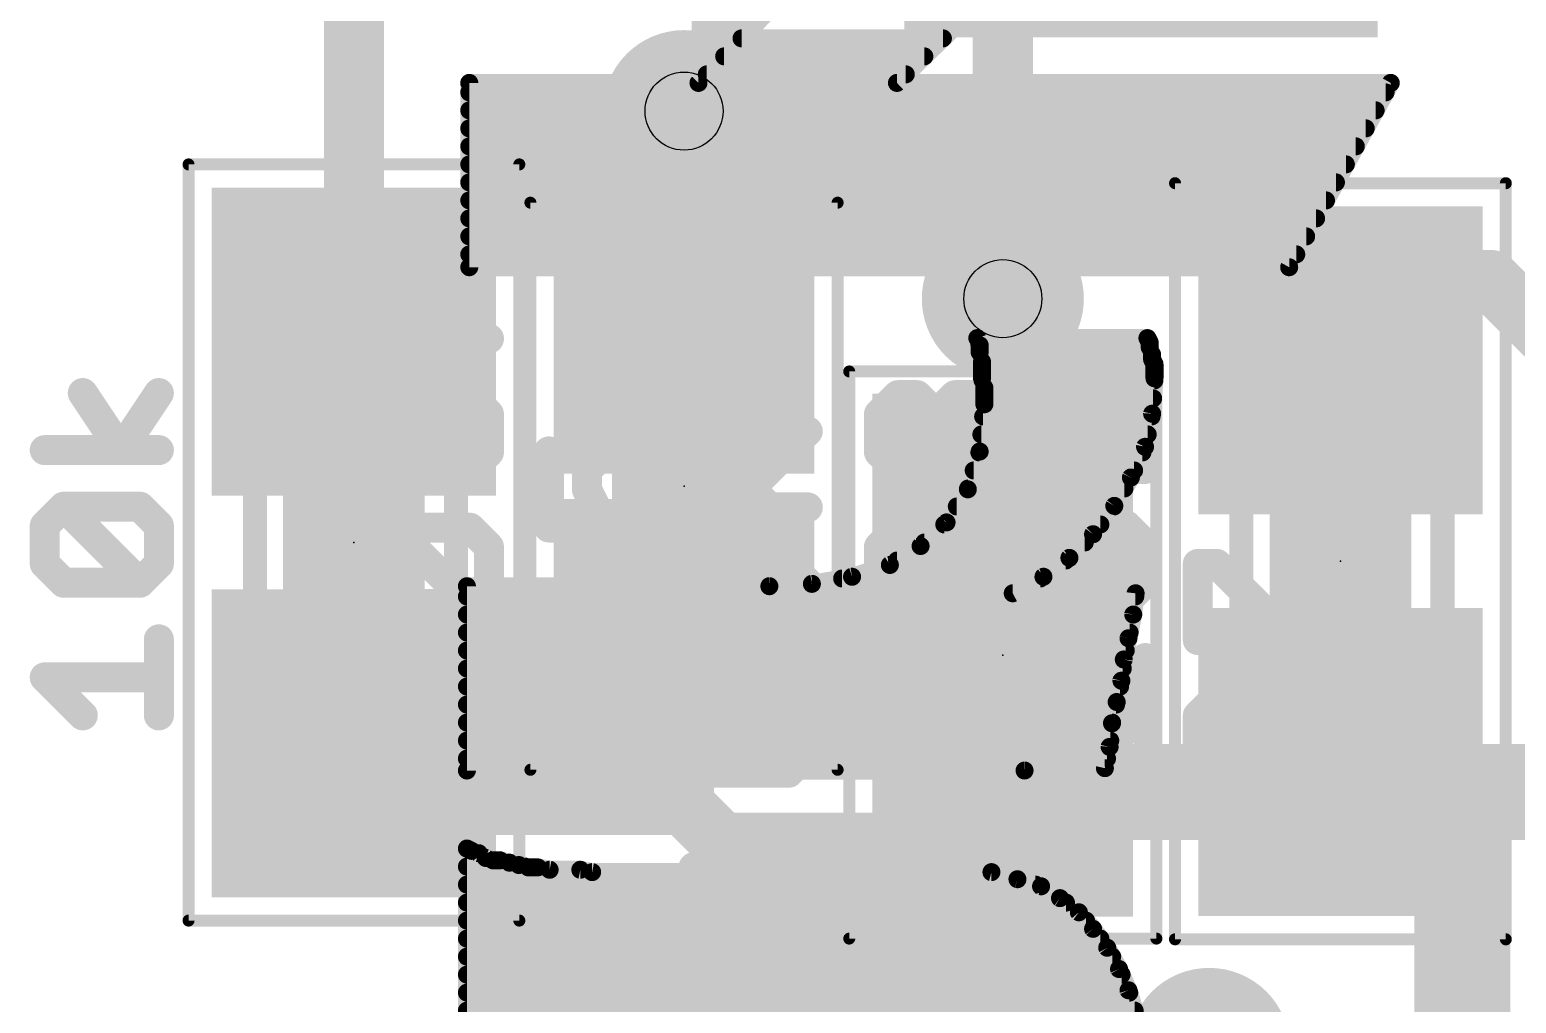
# Model space of a CAD drawing. Extents: x -44 to 63, y -21 to 59.
# Drawn here: x 7.23 to 13.52, y 28.53 to 32.65 of the extents above; entities that cross this region are included whole.
import ezdxf

# ---------------------------------------------------------------- set-up
doc = ezdxf.new("R2010")
doc.units = 0
for name, color, linetype in [('1', 12, 'CONTINUOUS'), ('16', 132, 'CONTINUOUS'), ('18', 110, 'CONTINUOUS'), ('22', 40, 'CONTINUOUS'), ('23', 53, 'CONTINUOUS'), ('25', 253, 'CONTINUOUS'), ('27', 253, 'CONTINUOUS'), ('29', 253, 'CONTINUOUS'), ('31', 253, 'CONTINUOUS'), ('35', 253, 'CONTINUOUS'), ('39', 12, 'CONTINUOUS'), ('44', 253, 'CONTINUOUS'), ('51', 53, 'CONTINUOUS')]:
    doc.layers.add(name, color=color, linetype=linetype)

# ---------------------------------------------------------------- blocks, each defined once
blk = doc.blocks.new('RECT')
blk.add_solid([(-0.5, -0.5), (0.5, -0.5), (-0.5, 0.5), (0.5, 0.5)])
blk = doc.blocks.new('ROUNDV')
at = {"const_width": 0.5}
blk.add_lwpolyline([(0, -0.25, 1), (0, 0.25, 1), (0, -0.25)], format="xyb", dxfattribs=at)

msp = doc.modelspace()

# ---------------------------------------------------------------- linework, layer by layer
at = {"layer": '1'}
for points, const_width in [([(8.6043, 31.33), (8.6043, 35.0361)], 0.254), ([(10.0013, 31.2981), (10.0013, 32.3056)], 0.254), ([(12.7794, 31.2506), (13.12, 31.5913)], 0.254), ([(13.12, 31.5913), (13.4144, 31.5913)], 0.254), ([(13.4144, 31.5913), (13.8906, 31.115)], 0.254), ([(11.3506, 30.5838), (11.3506, 31.5119)], 0.254), ([(10.0013, 30.1381), (10.0013, 29.3688)], 0.254), ([(8.8655, 29.3688), (8.6043, 29.63)], 0.254), ([(12.7794, 29.5506), (12.8942, 29.4358)], 0.254), ([(11.1369, 29.21), (11.3506, 29.4238)], 0.4064), ([(11.3506, 29.4238), (13.2953, 29.4238)], 0.4064), ([(13.2953, 29.4238), (13.8894, 29.4238)], 0.4064), ([(13.2953, 28.0194), (13.2953, 29.4238)], 0.4064), ([(12.8942, 29.4358), (13.8774, 29.4358)], 0.254), ([(10.0013, 29.3688), (8.8655, 29.3688)], 0.254), ([(10.0013, 29.3688), (10.16, 29.21)], 0.254), ([(10.16, 29.21), (11.1369, 29.21)], 0.254)]:
    msp.add_lwpolyline(points, dxfattribs=dict(at, const_width=const_width))
for points, const_width in [([(10.0648, 32.3056, 1), (9.9378, 32.3056)], 0.127), ([(13.12, 31.6548, 1), (13.12, 31.5278)], 0.127), ([(13.1649, 31.5463, 1), (13.0751, 31.6362)], 0.127), ([(13.4593, 31.6362, 1), (13.3695, 31.5463)], 0.127), ([(13.4144, 31.5278, 1), (13.4144, 31.6548)], 0.127), ([(11.4141, 31.5119, 1), (11.2871, 31.5119)], 0.127), ([(8.5408, 31.33, 1), (8.6677, 31.33)], 0.127), ([(9.9378, 31.2981, 1), (10.0648, 31.2981)], 0.127), ([(12.7345, 31.2955, 1), (12.8243, 31.2057)], 0.127), ([(11.2871, 30.5838, 1), (11.4141, 30.5838)], 0.127), ([(10.0648, 30.1381, 1), (9.9378, 30.1381)], 0.127), ([(8.6492, 29.6749, 1), (8.5593, 29.5851)], 0.127), ([(12.8243, 29.5955, 1), (12.7345, 29.5057)], 0.127), ([(11.3506, 29.5254, 1), (11.3506, 29.3222)], 0.2032), ([(11.4225, 29.3519, 1), (11.2788, 29.4956)], 0.2032), ([(13.2953, 29.5254, 1), (13.2953, 29.3222)], 0.2032), ([(13.3969, 29.4238, 1), (13.1937, 29.4238)], 0.2032), ([(13.2953, 29.3222, 1), (13.2953, 29.5254)], 0.2032), ([(12.8942, 29.4993, 1), (12.8942, 29.3723)], 0.127), ([(12.8493, 29.3909, 1), (12.9391, 29.4807)], 0.127), ([(8.8655, 29.4323, 1), (8.8655, 29.3053)], 0.127), ([(8.8206, 29.3238, 1), (8.9104, 29.4137)], 0.127), ([(10.0462, 29.4137, 1), (9.9563, 29.3238)], 0.127), ([(10.0013, 29.3053, 1), (10.0013, 29.4323)], 0.127), ([(9.9378, 29.3688, 1), (10.0648, 29.3688)], 0.127), ([(11.065, 29.2818, 1), (11.2087, 29.1382)], 0.2032), ([(10.16, 29.2735, 1), (10.16, 29.1465)], 0.127), ([(10.1151, 29.1651, 1), (10.2049, 29.2549)], 0.127), ([(11.1369, 29.1465, 1), (11.1369, 29.2735)], 0.127)]:
    msp.add_lwpolyline(points, format="xyb", dxfattribs=dict(at, const_width=const_width))
at = {"layer": '16', "const_width": 0.254}
for points in [[(10.16, 40.9575), (10.16, 32.4644)], [(11.3506, 39.8463), (11.3506, 31.5119)], [(10.16, 32.4644), (10.0013, 32.3056)]]:
    msp.add_lwpolyline(points, dxfattribs=at)
at = {"layer": '16', "const_width": 0.127}
for points in [[(10.2049, 32.4195, 1), (10.1151, 32.5093)], [(10.0965, 32.4644, 1), (10.2235, 32.4644)], [(9.9563, 32.3505, 1), (10.0462, 32.2607)], [(11.2871, 31.5119, 1), (11.4141, 31.5119)]]:
    msp.add_lwpolyline(points, format="xyb", dxfattribs=at)
at = {"layer": '22', "const_width": 0.0762}
for points in [[(10.9025, 32.425), (11.9125, 33.405)], [(10.3525, 32.725), (10.0625, 32.425)], [(10.2448, 32.6136), (11.0969, 32.6136)], [(10.1712, 32.5374), (11.0183, 32.5374)], [(10.0975, 32.4612), (10.9398, 32.4612)], [(10.0625, 32.425), (9.0925, 32.425)], [(9.0925, 32.425), (9.0925, 31.645)], [(9.0925, 32.385), (12.9704, 32.385)], [(12.9925, 32.425), (10.9025, 32.425)], [(12.5625, 31.645), (12.9925, 32.425)], [(9.0925, 32.3088), (12.9284, 32.3088)], [(9.0925, 32.2326), (12.8864, 32.2326)], [(9.0925, 32.1564), (12.8444, 32.1564)], [(9.0925, 32.0802), (12.8024, 32.0802)], [(9.0925, 32.004), (12.7604, 32.004)], [(9.0925, 31.9278), (12.7184, 31.9278)], [(9.0925, 31.8516), (12.6764, 31.8516)], [(9.0925, 31.7754), (12.6344, 31.7754)], [(9.0925, 31.6992), (12.5924, 31.6992)], [(9.0925, 31.645), (12.5625, 31.645)], [(11.9625, 31.345), (11.2425, 31.345)], [(11.2425, 31.345), (11.2525, 31.315)], [(11.2514, 31.3182), (11.9725, 31.3182)], [(11.2525, 31.315), (11.2525, 31.285)], [(11.9725, 31.325), (11.9625, 31.345)], [(11.9725, 31.305), (11.9725, 31.325)], [(11.9825, 31.275), (11.9725, 31.305)], [(11.2525, 31.285), (11.2625, 31.245)], [(11.2625, 31.245), (11.2625, 31.175)], [(11.2625, 31.242), (11.989, 31.242)], [(11.9825, 31.255), (11.9825, 31.275)], [(11.9925, 31.235), (11.9825, 31.255)], [(11.9925, 31.175), (11.9925, 31.235)], [(11.2625, 31.175), (11.2725, 31.135)], [(11.9825, 31.025), (11.9925, 31.175)], [(11.2648, 31.1658), (11.9919, 31.1658)], [(11.2725, 31.135), (11.2725, 31.065)], [(11.2725, 31.065), (11.2525, 30.865)], [(11.2725, 31.0896), (11.9868, 31.0896)], [(11.2673, 31.0134), (11.98, 31.0134)], [(11.9525, 30.885), (11.9825, 31.025)], [(11.2597, 30.9372), (11.9637, 30.9372)], [(11.2525, 30.865), (11.2025, 30.705)], [(11.2513, 30.861), (11.9414, 30.861)], [(11.8925, 30.755), (11.9525, 30.885)], [(11.2274, 30.7848), (11.9063, 30.7848)], [(11.8225, 30.635), (11.8925, 30.755)], [(11.2025, 30.705), (11.1125, 30.565)], [(11.2036, 30.7086), (11.8654, 30.7086)], [(11.1558, 30.6324), (11.8206, 30.6324)], [(11.7325, 30.515), (11.8225, 30.635)], [(11.1125, 30.565), (11.0025, 30.465)], [(11.1028, 30.5562), (11.7634, 30.5562)], [(11.019, 30.48), (11.6975, 30.48)], [(11.6325, 30.415), (11.7325, 30.515)], [(11.0025, 30.465), (10.8725, 30.385)], [(11.5225, 30.335), (11.6325, 30.415)], [(10.8725, 30.385), (10.7125, 30.335)], [(10.9031, 30.4038), (11.6171, 30.4038)], [(10.3625, 30.295), (9.0825, 30.295)], [(9.0825, 30.295), (9.0825, 29.515)], [(10.5425, 30.305), (10.3625, 30.295)], [(10.7125, 30.335), (10.5425, 30.305)], [(10.6706, 30.3276), (11.5088, 30.3276)], [(11.3925, 30.265), (11.5225, 30.335)], [(9.0825, 30.2514), (11.911, 30.2514)], [(11.9125, 30.265), (11.3925, 30.265)], [(11.9025, 30.175), (11.9125, 30.265)], [(9.0825, 30.1752), (11.9025, 30.1752)], [(11.8825, 30.075), (11.9025, 30.175)], [(9.0825, 30.099), (11.8873, 30.099)], [(11.8625, 29.985), (11.8825, 30.075)], [(9.0825, 30.0228), (11.8709, 30.0228)], [(11.8525, 29.895), (11.8625, 29.985)], [(9.0825, 29.9466), (11.8582, 29.9466)], [(9.0825, 29.8704), (11.847, 29.8704)], [(11.8325, 29.805), (11.8525, 29.895)], [(9.0825, 29.7942), (11.8301, 29.7942)], [(11.8125, 29.715), (11.8325, 29.805)], [(9.0825, 29.718), (11.8132, 29.718)], [(11.8025, 29.615), (11.8125, 29.715)], [(9.0825, 29.6418), (11.8052, 29.6418)], [(11.7825, 29.525), (11.8025, 29.615)], [(9.0825, 29.5656), (11.7915, 29.5656)], [(9.0825, 29.515), (11.4425, 29.515)], [(11.4425, 29.515), (11.7825, 29.525)], [(9.1025, 29.175), (9.0825, 29.185)], [(9.0825, 29.185), (9.0825, 28.395)], [(9.0825, 29.1846), (9.0833, 29.1846)], [(9.1325, 29.165), (9.1025, 29.175)], [(9.1625, 29.145), (9.1325, 29.165)], [(9.0825, 29.1084), (9.3289, 29.1084)], [(9.1925, 29.135), (9.1625, 29.145)], [(9.2225, 29.135), (9.1925, 29.135)], [(9.2625, 29.125), (9.2225, 29.135)], [(9.3025, 29.115), (9.2625, 29.125)], [(9.3425, 29.105), (9.3025, 29.115)], [(9.3825, 29.105), (9.3425, 29.105)], [(9.4325, 29.095), (9.3825, 29.105)], [(9.5625, 29.095), (9.4325, 29.095)], [(9.6125, 29.085), (9.5625, 29.095)], [(9.0825, 29.0322), (11.4885, 29.0322)], [(11.3025, 29.085), (9.6125, 29.085)], [(11.4125, 29.055), (11.3025, 29.085)], [(11.5125, 29.025), (11.4125, 29.055)], [(11.5925, 28.975), (11.5125, 29.025)], [(11.6725, 28.915), (11.5925, 28.975)], [(9.0825, 28.956), (11.6178, 28.956)], [(11.7325, 28.845), (11.6725, 28.915)], [(9.0825, 28.8798), (11.7027, 28.8798)], [(11.7925, 28.765), (11.7325, 28.845)], [(9.0825, 28.8036), (11.7636, 28.8036)], [(9.0825, 28.7274), (11.8134, 28.7274)], [(11.8425, 28.675), (11.7925, 28.765)], [(9.0825, 28.6512), (11.8531, 28.6512)], [(11.8825, 28.585), (11.8425, 28.675)], [(9.0825, 28.575), (11.8855, 28.575)], [(11.9125, 28.485), (11.8825, 28.585)], [(9.0825, 28.4988), (11.9084, 28.4988)]]:
    msp.add_lwpolyline(points, dxfattribs=at)
at = {"layer": '22', "const_width": 0.0381}
for points in [[(10.2448, 32.6326, 1), (10.2448, 32.5945)], [(11.0969, 32.5945, 1), (11.0969, 32.6326)], [(10.1712, 32.5564, 1), (10.1712, 32.5183)], [(11.0183, 32.5183, 1), (11.0183, 32.5564)], [(10.0975, 32.4802, 1), (10.0975, 32.4421)], [(10.9398, 32.4421, 1), (10.9398, 32.4802)], [(9.0925, 32.4441, 1), (9.0925, 32.406)], [(9.1116, 32.425, 1), (9.0735, 32.425)], [(9.0925, 32.404, 1), (9.0925, 32.3659)], [(10.0488, 32.4382, 1), (10.0762, 32.4118)], [(10.0625, 32.406, 1), (10.0625, 32.4441)], [(10.9025, 32.4441, 1), (10.9025, 32.406)], [(10.8892, 32.4387, 1), (10.9158, 32.4113)], [(12.9704, 32.3659, 1), (12.9704, 32.404)], [(13.0092, 32.4158, 1), (12.9758, 32.4342)], [(12.9925, 32.406, 1), (12.9925, 32.4441)], [(9.0925, 32.3279, 1), (9.0925, 32.2898)], [(12.9284, 32.2898, 1), (12.9284, 32.3279)], [(9.0925, 32.2517, 1), (9.0925, 32.2136)], [(12.8864, 32.2136, 1), (12.8864, 32.2517)], [(9.0925, 32.1755, 1), (9.0925, 32.1374)], [(12.8444, 32.1374, 1), (12.8444, 32.1755)], [(9.0925, 32.0993, 1), (9.0925, 32.0612)], [(12.8024, 32.0612, 1), (12.8024, 32.0993)], [(9.0925, 32.0231, 1), (9.0925, 31.985)], [(12.7604, 31.985, 1), (12.7604, 32.0231)], [(9.0925, 31.9469, 1), (9.0925, 31.9088)], [(12.7184, 31.9088, 1), (12.7184, 31.9469)], [(9.0925, 31.8707, 1), (9.0925, 31.8326)], [(12.6764, 31.8326, 1), (12.6764, 31.8707)], [(9.0925, 31.7945, 1), (9.0925, 31.7564)], [(12.6344, 31.7564, 1), (12.6344, 31.7945)], [(9.0925, 31.7183, 1), (9.0925, 31.6802)], [(12.5924, 31.6802, 1), (12.5924, 31.7183)], [(9.0925, 31.6641, 1), (9.0925, 31.626)], [(9.0735, 31.645, 1), (9.1116, 31.645)], [(12.5458, 31.6542, 1), (12.5792, 31.6358)], [(12.5625, 31.626, 1), (12.5625, 31.6641)], [(11.2425, 31.3641, 1), (11.2425, 31.326)], [(11.2606, 31.351, 1), (11.2244, 31.339)], [(11.2514, 31.3373, 1), (11.2514, 31.2992)], [(11.2716, 31.315, 1), (11.2335, 31.315)], [(11.2344, 31.309, 1), (11.2706, 31.321)], [(11.9795, 31.3535, 1), (11.9455, 31.3365)], [(11.9906, 31.311, 1), (11.9544, 31.299)], [(11.9916, 31.325, 1), (11.9535, 31.325)], [(11.9555, 31.3165, 1), (11.9895, 31.3335)], [(11.9625, 31.326, 1), (11.9625, 31.3641)], [(11.9725, 31.2992, 1), (11.9725, 31.3373)], [(11.271, 31.2896, 1), (11.234, 31.2804)], [(11.2335, 31.285, 1), (11.2716, 31.285)], [(11.2816, 31.245, 1), (11.2435, 31.245)], [(11.2625, 31.2611, 1), (11.2625, 31.223)], [(11.244, 31.2404, 1), (11.281, 31.2496)], [(11.9535, 31.305, 1), (11.9916, 31.305)], [(12.0015, 31.275, 1), (11.9634, 31.275)], [(11.9995, 31.2635, 1), (11.9655, 31.2465)], [(11.9634, 31.255, 1), (12.0015, 31.255)], [(11.9644, 31.269, 1), (12.0006, 31.281)], [(12.0115, 31.235, 1), (11.9734, 31.235)], [(11.989, 31.223, 1), (11.989, 31.2611)], [(11.281, 31.1796, 1), (11.244, 31.1704)], [(12.0115, 31.1737, 1), (11.9735, 31.1763)], [(11.9755, 31.2265, 1), (12.0095, 31.2435)], [(11.2435, 31.175, 1), (11.2816, 31.175)], [(11.2648, 31.1849, 1), (11.2648, 31.1468)], [(11.2916, 31.135, 1), (11.2535, 31.135)], [(11.254, 31.1304, 1), (11.291, 31.1396)], [(11.9734, 31.175, 1), (12.0115, 31.175)], [(11.9919, 31.1468, 1), (11.9919, 31.1849)], [(11.2725, 31.1087, 1), (11.2725, 31.0706)], [(11.2915, 31.0631, 1), (11.2535, 31.0669)], [(11.2535, 31.065, 1), (11.2916, 31.065)], [(11.9868, 31.0706, 1), (11.9868, 31.1087)], [(11.2673, 31.0325, 1), (11.2673, 30.9944)], [(11.9635, 31.0263, 1), (12.0015, 31.0237)], [(12.0011, 31.021, 1), (11.9639, 31.029)], [(11.98, 30.9944, 1), (11.98, 31.0325)], [(11.2597, 30.9563, 1), (11.2597, 30.9182)], [(11.9637, 30.9182, 1), (11.9637, 30.9563)], [(11.2513, 30.8801, 1), (11.2513, 30.842)], [(11.2707, 30.8593, 1), (11.2343, 30.8707)], [(11.9339, 30.889, 1), (11.9711, 30.881)], [(11.9698, 30.877, 1), (11.9352, 30.893)], [(11.9414, 30.842, 1), (11.9414, 30.8801)], [(11.2335, 30.8669, 1), (11.2715, 30.8631)], [(11.2274, 30.8039, 1), (11.2274, 30.7658)], [(11.8752, 30.763, 1), (11.9098, 30.747)], [(11.909, 30.7454, 1), (11.876, 30.7646)], [(11.9063, 30.7658, 1), (11.9063, 30.8039)], [(11.1843, 30.7107, 1), (11.2207, 30.6993)], [(11.2036, 30.7277, 1), (11.2036, 30.6896)], [(11.2185, 30.6947, 1), (11.1865, 30.7153)], [(11.8654, 30.6896, 1), (11.8654, 30.7277)], [(11.1558, 30.6515, 1), (11.1558, 30.6134)], [(11.806, 30.6446, 1), (11.839, 30.6254)], [(11.8377, 30.6236, 1), (11.8073, 30.6464)], [(11.8206, 30.6134, 1), (11.8206, 30.6515)], [(11.1028, 30.5753, 1), (11.1028, 30.5372)], [(11.0965, 30.5753, 1), (11.1285, 30.5547)], [(11.1253, 30.5509, 1), (11.0997, 30.5791)], [(11.7634, 30.5372, 1), (11.7634, 30.5753)], [(11.019, 30.4991, 1), (11.019, 30.461)], [(11.6975, 30.461, 1), (11.6975, 30.4991)], [(11.7173, 30.5264, 1), (11.7477, 30.5036)], [(11.746, 30.5015, 1), (11.719, 30.5285)], [(10.9897, 30.4791, 1), (11.0153, 30.4509)], [(11.0125, 30.4488, 1), (10.9925, 30.4812)], [(11.6437, 30.3996, 1), (11.6213, 30.4304)], [(10.8625, 30.4012, 1), (10.8825, 30.3688)], [(10.8782, 30.3668, 1), (10.8668, 30.4032)], [(10.9031, 30.4229, 1), (10.9031, 30.3848)], [(11.619, 30.4285, 1), (11.646, 30.4015)], [(11.6171, 30.3848, 1), (11.6171, 30.4229)], [(9.1015, 30.295, 1), (9.0634, 30.295)], [(9.0825, 30.3141, 1), (9.0825, 30.276)], [(10.3614, 30.314, 1), (10.3636, 30.276)], [(10.3625, 30.276, 1), (10.3625, 30.3141)], [(10.5392, 30.3238, 1), (10.5458, 30.2862)], [(10.5436, 30.286, 1), (10.5414, 30.324)], [(10.6706, 30.3467, 1), (10.6706, 30.3086)], [(10.7068, 30.3532, 1), (10.7182, 30.3168)], [(10.7158, 30.3162, 1), (10.7092, 30.3538)], [(11.5113, 30.3504, 1), (11.5337, 30.3196)], [(11.5088, 30.3086, 1), (11.5088, 30.3467)], [(11.5315, 30.3182, 1), (11.5135, 30.3518)], [(9.0825, 30.2705, 1), (9.0825, 30.2324)], [(11.3925, 30.2841, 1), (11.3925, 30.246)], [(11.3835, 30.2818, 1), (11.4015, 30.2482)], [(11.9314, 30.2629, 1), (11.8936, 30.2671)], [(11.911, 30.2324, 1), (11.911, 30.2705)], [(11.9125, 30.246, 1), (11.9125, 30.2841)], [(9.0825, 30.1943, 1), (9.0825, 30.1562)], [(11.9212, 30.1713, 1), (11.8838, 30.1787)], [(11.9025, 30.1562, 1), (11.9025, 30.1943)], [(9.0825, 30.1181, 1), (9.0825, 30.08)], [(11.8836, 30.1771, 1), (11.9214, 30.1729)], [(11.8873, 30.08, 1), (11.8873, 30.1181)], [(11.8638, 30.0787, 1), (11.9012, 30.0713)], [(11.9011, 30.0709, 1), (11.8639, 30.0791)], [(9.0825, 30.0419, 1), (9.0825, 30.0038)], [(11.8814, 29.9829, 1), (11.8436, 29.9871)], [(11.8709, 30.0038, 1), (11.8709, 30.0419)], [(9.0825, 29.9657, 1), (9.0825, 29.9276)], [(11.8439, 29.9891, 1), (11.8811, 29.9809)], [(11.8582, 29.9276, 1), (11.8582, 29.9657)], [(9.0825, 29.8895, 1), (9.0825, 29.8514)], [(11.8336, 29.8971, 1), (11.8714, 29.8929)], [(11.8711, 29.8909, 1), (11.8339, 29.8991)], [(11.847, 29.8514, 1), (11.847, 29.8895)], [(9.0825, 29.8133, 1), (9.0825, 29.7752)], [(11.8139, 29.8091, 1), (11.8511, 29.8009)], [(11.8511, 29.8009, 1), (11.8139, 29.8091)], [(11.8301, 29.7752, 1), (11.8301, 29.8133)], [(9.0825, 29.737, 1), (9.0825, 29.6989)], [(11.8315, 29.7131, 1), (11.7935, 29.7169)], [(11.7939, 29.7191, 1), (11.8311, 29.7109)], [(11.8132, 29.6989, 1), (11.8132, 29.737)], [(9.0825, 29.6608, 1), (9.0825, 29.6227)], [(11.7835, 29.6169, 1), (11.8215, 29.6131)], [(11.8211, 29.6109, 1), (11.7839, 29.6191)], [(11.8052, 29.6227, 1), (11.8052, 29.6608)], [(9.0825, 29.5846, 1), (9.0825, 29.5465)], [(11.7915, 29.5465, 1), (11.7915, 29.5846)], [(9.0634, 29.515, 1), (9.1015, 29.515)], [(9.0825, 29.5341, 1), (9.0825, 29.496)], [(11.4419, 29.534, 1), (11.4431, 29.496)], [(11.4425, 29.496, 1), (11.4425, 29.5341)], [(11.7639, 29.5291, 1), (11.8011, 29.5209)], [(11.7831, 29.506, 1), (11.7819, 29.544)], [(9.1015, 29.185, 1), (9.0634, 29.185)], [(9.091, 29.202, 1), (9.074, 29.168)], [(9.0825, 29.2036, 1), (9.0825, 29.1655)], [(9.0833, 29.1655, 1), (9.0833, 29.2036)], [(9.1085, 29.1931, 1), (9.0965, 29.1569)], [(9.094, 29.158, 1), (9.111, 29.192)], [(9.1431, 29.1809, 1), (9.1219, 29.1491)], [(9.1265, 29.1469, 1), (9.1385, 29.1831)], [(9.0825, 29.1275, 1), (9.0825, 29.0894)], [(9.1685, 29.1631, 1), (9.1565, 29.1269)], [(9.1519, 29.1291, 1), (9.1731, 29.1609)], [(9.1925, 29.1541, 1), (9.1925, 29.116)], [(9.1865, 29.1169, 1), (9.1985, 29.1531)], [(9.2271, 29.1535, 1), (9.2179, 29.1165)], [(9.2225, 29.116, 1), (9.2225, 29.1541)], [(9.2671, 29.1435, 1), (9.2579, 29.1065)], [(9.2579, 29.1065, 1), (9.2671, 29.1435)], [(9.3071, 29.1335, 1), (9.2979, 29.0965)], [(9.2979, 29.0965, 1), (9.3071, 29.1335)], [(9.3425, 29.1241, 1), (9.3425, 29.086)], [(9.3289, 29.0894, 1), (9.3289, 29.1275)], [(9.3379, 29.0865, 1), (9.3471, 29.1235)], [(9.3862, 29.1237, 1), (9.3788, 29.0863)], [(9.3825, 29.086, 1), (9.3825, 29.1241)], [(9.4325, 29.1141, 1), (9.4325, 29.076)], [(9.4288, 29.0763, 1), (9.4362, 29.1137)], [(9.5662, 29.1137, 1), (9.5588, 29.0763)], [(9.5625, 29.076, 1), (9.5625, 29.1141)], [(9.0825, 29.0513, 1), (9.0825, 29.0132)], [(9.6125, 29.1041, 1), (9.6125, 29.066)], [(9.6088, 29.0663, 1), (9.6162, 29.1037)], [(11.3075, 29.1034, 1), (11.2975, 29.0666)], [(11.3025, 29.066, 1), (11.3025, 29.1041)], [(11.418, 29.0732, 1), (11.407, 29.0368)], [(11.4075, 29.0366, 1), (11.4175, 29.0734)], [(11.4885, 29.0132, 1), (11.4885, 29.0513)], [(11.5226, 29.0412, 1), (11.5024, 29.0088)], [(11.507, 29.0068, 1), (11.518, 29.0432)], [(11.6039, 28.9902, 1), (11.5811, 28.9598)], [(11.5824, 28.9588, 1), (11.6026, 28.9912)], [(9.0825, 28.9751, 1), (9.0825, 28.937)], [(11.6178, 28.937, 1), (11.6178, 28.9751)], [(11.687, 28.9274, 1), (11.658, 28.9026)], [(11.6611, 28.8998, 1), (11.6839, 28.9302)], [(9.0825, 28.8989, 1), (9.0825, 28.8608)], [(11.7027, 28.8608, 1), (11.7027, 28.8989)], [(11.7477, 28.8564, 1), (11.7173, 28.8336)], [(9.0825, 28.8227, 1), (9.0825, 28.7846)], [(11.718, 28.8326, 1), (11.747, 28.8574)], [(11.7636, 28.7846, 1), (11.7636, 28.8227)], [(9.0825, 28.7465, 1), (9.0825, 28.7084)], [(11.8092, 28.7743, 1), (11.7758, 28.7557)], [(11.7773, 28.7536, 1), (11.8077, 28.7764)], [(11.8134, 28.7084, 1), (11.8134, 28.7465)], [(9.0825, 28.6703, 1), (9.0825, 28.6322)], [(11.8599, 28.6827, 1), (11.8251, 28.6673)], [(11.8258, 28.6657, 1), (11.8592, 28.6843)], [(11.8531, 28.6322, 1), (11.8531, 28.6703)], [(9.0825, 28.5941, 1), (9.0825, 28.556)], [(11.9007, 28.5905, 1), (11.8643, 28.5795)], [(11.8651, 28.5773, 1), (11.8999, 28.5927)], [(11.8855, 28.556, 1), (11.8855, 28.5941)], [(9.0825, 28.5179, 1), (9.0825, 28.4798)], [(11.9084, 28.4798, 1), (11.9084, 28.5179)]]:
    msp.add_lwpolyline(points, format="xyb", dxfattribs=at)
at = {"layer": '23'}
for p in [(10.0013, 30.7181), (8.6043, 30.48), (12.7794, 30.4006), (11.3506, 30.0038)]:
    msp.add_point(p, dxfattribs=at)
at = {"layer": '25', "const_width": 0.127}
for points in [[(10.8263, 31.0231), (10.9068, 31.1036)], [(10.9068, 31.1036), (10.9873, 31.1036)], [(10.9873, 31.1036), (11.0678, 31.0231)], [(11.0678, 31.0231), (11.1483, 31.1036)], [(11.1483, 31.1036), (11.2289, 31.1036)], [(11.2289, 31.1036), (11.3094, 31.0231)], [(10.8263, 30.8621), (10.8263, 31.0231)], [(11.0678, 31.0231), (11.0678, 30.9426)], [(11.3094, 31.0231), (11.3094, 30.8621)], [(9.4293, 30.8655), (9.4293, 30.5435)], [(9.5903, 30.785), (9.6708, 30.8655)], [(9.6708, 30.8655), (9.8319, 30.8655)], [(9.8319, 30.8655), (9.9123, 30.785)], [(10.9068, 30.7816), (10.8263, 30.8621)], [(11.3094, 30.8621), (11.2289, 30.7816)], [(9.5903, 30.7045), (9.5903, 30.785)], [(9.9123, 30.785), (9.9123, 30.624)], [(9.6708, 30.5435), (9.5903, 30.7045)], [(9.9123, 30.624), (9.8319, 30.5435)], [(9.4293, 30.5435), (9.6708, 30.5435)], [(10.8263, 30.4618), (10.9068, 30.5423)], [(10.9068, 30.5423), (11.0678, 30.5423)], [(11.0678, 30.5423), (11.1483, 30.4618)], [(11.1483, 30.3813), (11.3094, 30.5423)], [(10.8263, 30.2203), (10.8263, 30.4618)], [(11.1483, 30.4618), (11.1483, 30.2203)], [(12.1757, 30.0672), (12.1757, 30.3893)], [(12.1757, 30.3893), (12.2562, 30.3893)], [(12.2562, 30.3893), (12.5782, 30.0672)], [(9.4293, 30.2237), (9.5098, 30.3042)], [(9.5098, 30.3042), (9.6708, 30.3042)], [(9.6708, 30.3042), (9.7513, 30.2237)], [(9.7513, 30.1432), (9.9123, 30.3042)], [(9.4293, 29.9822), (9.4293, 30.2237)], [(9.7513, 30.2237), (9.7513, 29.9822)], [(11.3094, 30.2203), (10.8263, 30.2203)], [(12.5782, 30.0672), (12.6587, 30.0672)], [(9.9123, 29.9822), (9.4293, 29.9822)], [(12.1757, 29.7474), (12.2562, 29.8279)], [(12.2562, 29.8279), (12.4172, 29.8279)], [(12.4172, 29.8279), (12.4977, 29.7474)], [(12.4977, 29.6669), (12.6587, 29.8279)], [(12.1757, 29.5059), (12.1757, 29.7474)], [(12.4977, 29.7474), (12.4977, 29.5059)], [(12.6587, 29.5059), (12.1757, 29.5059)]]:
    msp.add_lwpolyline(points, dxfattribs=at)
at = {"layer": '25', "const_width": 0.0635}
for points in [[(10.9068, 31.1354, 1), (10.9068, 31.0719)], [(10.9293, 31.0812, 1), (10.8844, 31.1261)], [(11.0098, 31.1261, 1), (10.9649, 31.0812)], [(10.9873, 31.0719, 1), (10.9873, 31.1354)], [(11.1483, 31.1354, 1), (11.1483, 31.0719)], [(11.1708, 31.0812, 1), (11.1259, 31.1261)], [(11.2513, 31.1261, 1), (11.2064, 31.0812)], [(11.2289, 31.0719, 1), (11.2289, 31.1354)], [(10.8581, 31.0231, 1), (10.7946, 31.0231)], [(11.0996, 31.0231, 1), (11.0361, 31.0231)], [(11.3411, 31.0231, 1), (11.2776, 31.0231)], [(10.8039, 31.0456, 1), (10.8488, 31.0007)], [(11.0454, 31.0456, 1), (11.0903, 31.0007)], [(11.0454, 31.0007, 1), (11.0903, 31.0456)], [(11.2869, 31.0007, 1), (11.3318, 31.0456)], [(11.0361, 30.9426, 1), (11.0996, 30.9426)], [(9.4611, 30.8655, 1), (9.3976, 30.8655)], [(9.6708, 30.8973, 1), (9.6708, 30.8338)], [(9.6933, 30.8431, 1), (9.6484, 30.888)], [(9.8543, 30.888, 1), (9.8094, 30.8431)], [(9.8319, 30.8338, 1), (9.8319, 30.8973)], [(10.8488, 30.8846, 1), (10.8039, 30.8397)], [(10.7946, 30.8621, 1), (10.8581, 30.8621)], [(11.2776, 30.8621, 1), (11.3411, 30.8621)], [(11.3318, 30.8397, 1), (11.2869, 30.8846)], [(9.6221, 30.785, 1), (9.5586, 30.785)], [(9.5679, 30.8075, 1), (9.6128, 30.7626)], [(9.9441, 30.785, 1), (9.8806, 30.785)], [(9.8899, 30.7626, 1), (9.9348, 30.8075)], [(10.8844, 30.7592, 1), (10.9293, 30.8041)], [(11.2064, 30.8041, 1), (11.2513, 30.7592)], [(9.6187, 30.7187, 1), (9.5619, 30.6903)], [(9.5586, 30.7045, 1), (9.6221, 30.7045)], [(9.8806, 30.624, 1), (9.9441, 30.624)], [(9.9348, 30.6015, 1), (9.8899, 30.6464)], [(9.4293, 30.5752, 1), (9.4293, 30.5117)], [(9.6424, 30.5293, 1), (9.6992, 30.5577)], [(9.6708, 30.5117, 1), (9.6708, 30.5752)], [(9.8094, 30.5659, 1), (9.8543, 30.521)], [(10.9068, 30.5741, 1), (10.9068, 30.5106)], [(10.9293, 30.5199, 1), (10.8844, 30.5648)], [(11.0903, 30.5648, 1), (11.0454, 30.5199)], [(11.0678, 30.5106, 1), (11.0678, 30.5741)], [(11.3318, 30.5199, 1), (11.2869, 30.5648)], [(9.3976, 30.5435, 1), (9.4611, 30.5435)], [(10.8581, 30.4618, 1), (10.7946, 30.4618)], [(10.8039, 30.4843, 1), (10.8488, 30.4394)], [(11.1801, 30.4618, 1), (11.1166, 30.4618)], [(11.1259, 30.4394, 1), (11.1708, 30.4843)], [(12.1757, 30.421, 1), (12.1757, 30.3575)], [(12.2075, 30.3893, 1), (12.144, 30.3893)], [(12.2787, 30.4117, 1), (12.2338, 30.3668)], [(12.2562, 30.3575, 1), (12.2562, 30.421)], [(11.1259, 30.4038, 1), (11.1708, 30.3589)], [(9.5098, 30.3359, 1), (9.5098, 30.2724)], [(9.5323, 30.2817, 1), (9.4874, 30.3266)], [(9.6933, 30.3266, 1), (9.6484, 30.2817)], [(9.6708, 30.2724, 1), (9.6708, 30.3359)], [(9.9348, 30.2817, 1), (9.8899, 30.3266)], [(9.4611, 30.2237, 1), (9.3976, 30.2237)], [(9.4069, 30.2461, 1), (9.4518, 30.2012)], [(9.7831, 30.2237, 1), (9.7196, 30.2237)], [(9.7289, 30.2012, 1), (9.7738, 30.2461)], [(10.8263, 30.2521, 1), (10.8263, 30.1886)], [(11.3094, 30.1886, 1), (11.3094, 30.2521)], [(10.7946, 30.2203, 1), (10.8581, 30.2203)], [(11.1166, 30.2203, 1), (11.1801, 30.2203)], [(9.7289, 30.1656, 1), (9.7738, 30.1207)], [(12.144, 30.0672, 1), (12.2075, 30.0672)], [(12.5782, 30.099, 1), (12.5782, 30.0355)], [(12.5558, 30.0448, 1), (12.6007, 30.0897)], [(12.6587, 30.0355, 1), (12.6587, 30.099)], [(9.4293, 30.0139, 1), (9.4293, 29.9504)], [(9.3976, 29.9822, 1), (9.4611, 29.9822)], [(9.7196, 29.9822, 1), (9.7831, 29.9822)], [(9.9123, 29.9504, 1), (9.9123, 30.0139)], [(12.2562, 29.8597, 1), (12.2562, 29.7962)], [(12.2787, 29.8055, 1), (12.2338, 29.8504)], [(12.4397, 29.8504, 1), (12.3948, 29.8055)], [(12.4172, 29.7962, 1), (12.4172, 29.8597)], [(12.6812, 29.8055, 1), (12.6363, 29.8504)], [(12.2075, 29.7474, 1), (12.144, 29.7474)], [(12.1533, 29.7699, 1), (12.1982, 29.725)], [(12.5295, 29.7474, 1), (12.466, 29.7474)], [(12.4753, 29.725, 1), (12.5202, 29.7699)], [(12.4753, 29.6894, 1), (12.5202, 29.6445)], [(12.1757, 29.5377, 1), (12.1757, 29.4742)], [(12.144, 29.5059, 1), (12.2075, 29.5059)], [(12.466, 29.5059, 1), (12.5295, 29.5059)], [(12.6587, 29.4742, 1), (12.6587, 29.5377)]]:
    msp.add_lwpolyline(points, format="xyb", dxfattribs=at)
at = {"layer": '27', "const_width": 0.127}
for points in [[(9.0147, 31.3429), (8.6927, 31.6649)], [(8.9342, 31.4234), (9.1758, 31.6649)], [(8.6927, 31.3429), (9.1758, 31.3429)], [(7.6177, 30.8709), (7.4567, 31.1124)], [(7.7788, 31.1124), (7.6177, 30.8709)], [(8.6927, 31.0231), (8.7732, 31.1036)], [(8.7732, 31.1036), (9.0953, 31.1036)], [(9.0953, 30.7816), (8.7732, 31.1036)], [(9.0953, 31.1036), (9.1758, 31.0231)], [(8.6927, 30.8621), (8.6927, 31.0231)], [(9.1758, 31.0231), (9.1758, 30.8621)], [(11.7929, 30.7916), (11.6319, 31.0331)], [(11.9539, 31.0331), (11.7929, 30.7916)], [(10.3641, 30.6286), (10.0421, 30.9506)], [(10.2836, 30.7091), (10.5251, 30.9506)], [(7.7788, 30.8709), (7.2957, 30.8709)], [(8.7732, 30.7816), (8.6927, 30.8621)], [(9.1758, 30.8621), (9.0953, 30.7816)], [(9.0953, 30.7816), (8.7732, 30.7816)], [(11.9539, 30.7916), (11.4709, 30.7916)], [(7.2957, 30.5511), (7.3762, 30.6316)], [(7.3762, 30.6316), (7.6983, 30.6316)], [(7.6983, 30.3096), (7.3762, 30.6316)], [(7.6983, 30.6316), (7.7788, 30.5511)], [(10.0421, 30.6286), (10.5251, 30.6286)], [(7.2957, 30.3901), (7.2957, 30.5511)], [(7.7788, 30.5511), (7.7788, 30.3901)], [(8.6927, 30.4618), (8.7732, 30.5423)], [(8.7732, 30.5423), (9.0953, 30.5423)], [(9.0953, 30.2203), (8.7732, 30.5423)], [(9.0953, 30.5423), (9.1758, 30.4618)], [(11.4709, 30.4718), (11.5514, 30.5523)], [(11.5514, 30.5523), (11.8734, 30.5523)], [(11.8734, 30.2302), (11.5514, 30.5523)], [(11.8734, 30.5523), (11.9539, 30.4718)], [(8.6927, 30.3008), (8.6927, 30.4618)], [(9.1758, 30.4618), (9.1758, 30.3008)], [(11.4709, 30.3107), (11.4709, 30.4718)], [(11.9539, 30.4718), (11.9539, 30.3107)], [(7.3762, 30.3096), (7.2957, 30.3901)], [(7.7788, 30.3901), (7.6983, 30.3096)], [(10.0421, 30.3087), (10.1226, 30.3893)], [(10.1226, 30.3893), (10.4446, 30.3893)], [(10.4446, 30.0672), (10.1226, 30.3893)], [(10.4446, 30.3893), (10.5251, 30.3087)], [(7.6983, 30.3096), (7.3762, 30.3096)], [(8.7732, 30.2203), (8.6927, 30.3008)], [(9.1758, 30.3008), (9.0953, 30.2203)], [(10.0421, 30.1477), (10.0421, 30.3087)], [(10.5251, 30.3087), (10.5251, 30.1477)], [(11.5514, 30.2302), (11.4709, 30.3107)], [(11.9539, 30.3107), (11.8734, 30.2302)], [(9.0953, 30.2203), (8.7732, 30.2203)], [(11.8734, 30.2302), (11.5514, 30.2302)], [(10.1226, 30.0672), (10.0421, 30.1477)], [(10.5251, 30.1477), (10.4446, 30.0672)], [(7.7788, 29.7483), (7.7788, 30.0703)], [(10.4446, 30.0672), (10.1226, 30.0672)], [(9.1758, 29.659), (9.1758, 29.981)], [(11.9539, 29.6689), (11.9539, 29.9909)], [(7.4567, 29.7483), (7.2957, 29.9093)], [(7.2957, 29.9093), (7.7788, 29.9093)], [(10.0421, 29.7474), (10.1226, 29.8279)], [(10.1226, 29.8279), (10.4446, 29.8279)], [(10.4446, 29.5059), (10.1226, 29.8279)], [(10.4446, 29.8279), (10.5251, 29.7474)], [(11.6319, 29.6689), (11.4709, 29.8299)], [(11.4709, 29.8299), (11.9539, 29.8299)], [(8.8537, 29.659), (8.6927, 29.82)], [(8.6927, 29.82), (9.1758, 29.82)], [(10.0421, 29.5864), (10.0421, 29.7474)], [(10.5251, 29.7474), (10.5251, 29.5864)], [(10.1226, 29.5059), (10.0421, 29.5864)], [(10.5251, 29.5864), (10.4446, 29.5059)], [(10.4446, 29.5059), (10.1226, 29.5059)], [(10.5251, 28.9446), (10.5251, 29.2666)], [(10.2031, 28.9446), (10.0421, 29.1056)], [(10.0421, 29.1056), (10.5251, 29.1056)]]:
    msp.add_lwpolyline(points, dxfattribs=at)
at = {"layer": '27', "const_width": 0.0635}
for points in [[(8.7152, 31.6874, 1), (8.6703, 31.6425)], [(9.1982, 31.6425, 1), (9.1533, 31.6874)], [(8.9118, 31.4459, 1), (8.9567, 31.401)], [(8.6927, 31.3747, 1), (8.6927, 31.3112)], [(8.9923, 31.3205, 1), (9.0372, 31.3654)], [(9.1758, 31.3112, 1), (9.1758, 31.3747)], [(7.4832, 31.13, 1), (7.4303, 31.0948)], [(7.8052, 31.0948, 1), (7.7523, 31.13)], [(8.7732, 31.1354, 1), (8.7732, 31.0719)], [(8.7957, 31.1261, 1), (8.7508, 31.0812)], [(8.7957, 31.0812, 1), (8.7508, 31.1261)], [(9.1177, 31.1261, 1), (9.0728, 31.0812)], [(9.0953, 31.0719, 1), (9.0953, 31.1354)], [(8.7245, 31.0231, 1), (8.661, 31.0231)], [(9.2075, 31.0231, 1), (9.144, 31.0231)], [(11.6583, 31.0507, 1), (11.6055, 31.0154)], [(11.9803, 31.0154, 1), (11.9275, 31.0507)], [(8.6703, 31.0456, 1), (8.7152, 31.0007)], [(9.1533, 31.0007, 1), (9.1982, 31.0456)], [(10.0646, 30.973, 1), (10.0197, 30.9281)], [(10.5476, 30.9281, 1), (10.5027, 30.973)], [(7.2957, 30.9027, 1), (7.2957, 30.8392)], [(7.5913, 30.8885, 1), (7.6442, 30.8533)], [(7.5913, 30.8533, 1), (7.6442, 30.8885)], [(7.7788, 30.8392, 1), (7.7788, 30.9027)], [(8.661, 30.8621, 1), (8.7245, 30.8621)], [(8.7152, 30.8846, 1), (8.6703, 30.8397)], [(9.144, 30.8621, 1), (9.2075, 30.8621)], [(9.1982, 30.8397, 1), (9.1533, 30.8846)], [(8.7732, 30.8134, 1), (8.7732, 30.7499)], [(8.7508, 30.7592, 1), (8.7957, 30.8041)], [(9.0728, 30.8041, 1), (9.1177, 30.7592)], [(9.0728, 30.7592, 1), (9.1177, 30.8041)], [(9.0953, 30.7499, 1), (9.0953, 30.8134)], [(11.4709, 30.8233, 1), (11.4709, 30.7598)], [(11.7665, 30.8092, 1), (11.8193, 30.7739)], [(11.7665, 30.7739, 1), (11.8193, 30.8092)], [(11.9539, 30.7598, 1), (11.9539, 30.8233)], [(10.2612, 30.7315, 1), (10.3061, 30.6866)], [(7.3762, 30.6634, 1), (7.3762, 30.5999)], [(7.3987, 30.6541, 1), (7.3538, 30.6092)], [(7.3987, 30.6092, 1), (7.3538, 30.6541)], [(7.7207, 30.6541, 1), (7.6758, 30.6092)], [(7.6983, 30.5999, 1), (7.6983, 30.6634)], [(10.0421, 30.6603, 1), (10.0421, 30.5968)], [(10.3417, 30.6061, 1), (10.3866, 30.651)], [(10.5251, 30.5968, 1), (10.5251, 30.6603)], [(7.3275, 30.5511, 1), (7.264, 30.5511)], [(7.2733, 30.5736, 1), (7.3182, 30.5287)], [(7.8105, 30.5511, 1), (7.747, 30.5511)], [(7.7563, 30.5287, 1), (7.8012, 30.5736)], [(8.7732, 30.5741, 1), (8.7732, 30.5106)], [(8.7957, 30.5648, 1), (8.7508, 30.5199)], [(8.7957, 30.5199, 1), (8.7508, 30.5648)], [(9.1177, 30.5648, 1), (9.0728, 30.5199)], [(9.0953, 30.5106, 1), (9.0953, 30.5741)], [(11.5514, 30.584, 1), (11.5514, 30.5205)], [(11.5738, 30.5747, 1), (11.5289, 30.5298)], [(11.5738, 30.5298, 1), (11.5289, 30.5747)], [(11.8958, 30.5747, 1), (11.8509, 30.5298)], [(11.8734, 30.5205, 1), (11.8734, 30.584)], [(8.7245, 30.4618, 1), (8.661, 30.4618)], [(8.6703, 30.4843, 1), (8.7152, 30.4394)], [(9.2075, 30.4618, 1), (9.144, 30.4618)], [(9.1533, 30.4394, 1), (9.1982, 30.4843)], [(11.5026, 30.4718, 1), (11.4391, 30.4718)], [(11.4484, 30.4942, 1), (11.4933, 30.4493)], [(11.9856, 30.4718, 1), (11.9221, 30.4718)], [(11.9314, 30.4493, 1), (11.9763, 30.4942)], [(7.3182, 30.4126, 1), (7.2733, 30.3677)], [(7.8012, 30.3677, 1), (7.7563, 30.4126)], [(10.1226, 30.421, 1), (10.1226, 30.3575)], [(10.1451, 30.4117, 1), (10.1002, 30.3668)], [(10.1451, 30.3668, 1), (10.1002, 30.4117)], [(10.4671, 30.4117, 1), (10.4222, 30.3668)], [(10.4446, 30.3575, 1), (10.4446, 30.421)], [(7.264, 30.3901, 1), (7.3275, 30.3901)], [(7.747, 30.3901, 1), (7.8105, 30.3901)], [(7.3762, 30.3414, 1), (7.3762, 30.2779)], [(7.3538, 30.2872, 1), (7.3987, 30.3321)], [(7.6758, 30.3321, 1), (7.7207, 30.2872)], [(7.6758, 30.2872, 1), (7.7207, 30.3321)], [(7.6983, 30.2779, 1), (7.6983, 30.3414)], [(8.661, 30.3008, 1), (8.7245, 30.3008)], [(8.7152, 30.3233, 1), (8.6703, 30.2784)], [(9.144, 30.3008, 1), (9.2075, 30.3008)], [(9.1982, 30.2784, 1), (9.1533, 30.3233)], [(10.0739, 30.3087, 1), (10.0104, 30.3087)], [(10.0197, 30.3312, 1), (10.0646, 30.2863)], [(10.5569, 30.3087, 1), (10.4934, 30.3087)], [(10.5027, 30.2863, 1), (10.5476, 30.3312)], [(11.4391, 30.3107, 1), (11.5026, 30.3107)], [(11.4933, 30.3332, 1), (11.4484, 30.2883)], [(11.9221, 30.3107, 1), (11.9856, 30.3107)], [(11.9763, 30.2883, 1), (11.9314, 30.3332)], [(8.7732, 30.2521, 1), (8.7732, 30.1886)], [(8.7508, 30.1979, 1), (8.7957, 30.2428)], [(9.0728, 30.2428, 1), (9.1177, 30.1979)], [(9.0728, 30.1979, 1), (9.1177, 30.2428)], [(9.0953, 30.1886, 1), (9.0953, 30.2521)], [(11.5514, 30.262, 1), (11.5514, 30.1985)], [(11.5289, 30.2078, 1), (11.5738, 30.2527)], [(11.8509, 30.2527, 1), (11.8958, 30.2078)], [(11.8509, 30.2078, 1), (11.8958, 30.2527)], [(11.8734, 30.1985, 1), (11.8734, 30.262)], [(10.0646, 30.1702, 1), (10.0197, 30.1253)], [(10.5476, 30.1253, 1), (10.5027, 30.1702)], [(10.0104, 30.1477, 1), (10.0739, 30.1477)], [(10.4934, 30.1477, 1), (10.5569, 30.1477)], [(7.8105, 30.0703, 1), (7.747, 30.0703)], [(10.1226, 30.099, 1), (10.1226, 30.0355)], [(10.1002, 30.0448, 1), (10.1451, 30.0897)], [(10.4222, 30.0897, 1), (10.4671, 30.0448)], [(10.4222, 30.0448, 1), (10.4671, 30.0897)], [(10.4446, 30.0355, 1), (10.4446, 30.099)], [(9.2075, 29.981, 1), (9.144, 29.981)], [(11.9856, 29.9909, 1), (11.9221, 29.9909)], [(7.2957, 29.9411, 1), (7.2957, 29.8776)], [(7.3182, 29.9318, 1), (7.2733, 29.8869)], [(7.7788, 29.8776, 1), (7.7788, 29.9411)], [(10.1226, 29.8597, 1), (10.1226, 29.7962)], [(10.1451, 29.8504, 1), (10.1002, 29.8055)], [(10.1451, 29.8055, 1), (10.1002, 29.8504)], [(10.4671, 29.8504, 1), (10.4222, 29.8055)], [(10.4446, 29.7962, 1), (10.4446, 29.8597)], [(11.4933, 29.8524, 1), (11.4484, 29.8075)], [(11.4709, 29.8617, 1), (11.4709, 29.7982)], [(11.9539, 29.7982, 1), (11.9539, 29.8617)], [(8.6927, 29.8518, 1), (8.6927, 29.7883)], [(8.7152, 29.8425, 1), (8.6703, 29.7976)], [(9.1758, 29.7883, 1), (9.1758, 29.8518)], [(7.4343, 29.7259, 1), (7.4792, 29.7708)], [(7.747, 29.7483, 1), (7.8105, 29.7483)], [(10.0739, 29.7474, 1), (10.0104, 29.7474)], [(10.0197, 29.7699, 1), (10.0646, 29.725)], [(10.5569, 29.7474, 1), (10.4934, 29.7474)], [(10.5027, 29.725, 1), (10.5476, 29.7699)], [(8.8313, 29.6365, 1), (8.8762, 29.6815)], [(11.6094, 29.6465, 1), (11.6543, 29.6914)], [(11.9221, 29.6689, 1), (11.9856, 29.6689)], [(9.144, 29.659, 1), (9.2075, 29.659)], [(10.0646, 29.6089, 1), (10.0197, 29.564)], [(10.5476, 29.564, 1), (10.5027, 29.6089)], [(10.0104, 29.5864, 1), (10.0739, 29.5864)], [(10.4934, 29.5864, 1), (10.5569, 29.5864)], [(10.1226, 29.5377, 1), (10.1226, 29.4742)], [(10.1002, 29.4835, 1), (10.1451, 29.5284)], [(10.4222, 29.5284, 1), (10.4671, 29.4835)], [(10.4222, 29.4835, 1), (10.4671, 29.5284)], [(10.4446, 29.4742, 1), (10.4446, 29.5377)], [(10.5569, 29.2666, 1), (10.4934, 29.2666)], [(10.0421, 29.1374, 1), (10.0421, 29.0739)], [(10.0646, 29.1281, 1), (10.0197, 29.0832)], [(10.5251, 29.0739, 1), (10.5251, 29.1374)], [(10.1807, 28.9222, 1), (10.2256, 28.9671)], [(10.4934, 28.9446, 1), (10.5569, 28.9446)]]:
    msp.add_lwpolyline(points, format="xyb", dxfattribs=at)
at = {"layer": '39', "const_width": 0.0508}
for points in [[(7.9043, 28.88), (7.9043, 32.08)], [(7.9043, 32.08), (9.3042, 32.08)], [(9.3042, 32.08), (9.3042, 28.88)], [(12.0794, 28.8006), (12.0794, 32.0006)], [(12.0794, 32.0006), (13.4794, 32.0006)], [(13.4794, 32.0006), (13.4794, 28.8006)], [(9.3513, 29.5181), (9.3513, 31.9181)], [(9.3513, 31.9181), (10.6513, 31.9181)], [(10.6513, 31.9181), (10.6513, 29.5181)], [(10.7006, 28.8038), (10.7006, 31.2038)], [(10.7006, 31.2038), (12.0006, 31.2038)], [(12.0006, 31.2038), (12.0006, 28.8038)], [(10.6513, 29.5181), (9.3513, 29.5181)], [(9.3042, 28.88), (7.9043, 28.88)], [(12.0006, 28.8038), (10.7006, 28.8038)], [(13.4794, 28.8006), (12.0794, 28.8006)]]:
    msp.add_lwpolyline(points, dxfattribs=at)
at = {"layer": '39', "const_width": 0.0254}
for points in [[(7.9169, 32.08, 1), (7.8916, 32.08)], [(7.9043, 32.0927, 1), (7.9043, 32.0673)], [(9.317, 32.08, 1), (9.2915, 32.08)], [(9.3042, 32.0673, 1), (9.3042, 32.0927)], [(12.0921, 32.0006, 1), (12.0667, 32.0006)], [(12.0794, 32.0133, 1), (12.0794, 31.9879)], [(13.4921, 32.0006, 1), (13.4667, 32.0006)], [(13.4794, 31.9879, 1), (13.4794, 32.0133)], [(9.364, 31.9181, 1), (9.3385, 31.9181)], [(9.3513, 31.9308, 1), (9.3513, 31.9054)], [(10.664, 31.9181, 1), (10.6386, 31.9181)], [(10.6513, 31.9054, 1), (10.6513, 31.9308)], [(10.7133, 31.2038, 1), (10.6879, 31.2038)], [(10.7006, 31.2165, 1), (10.7006, 31.1911)], [(12.0133, 31.2038, 1), (11.9879, 31.2038)], [(12.0006, 31.1911, 1), (12.0006, 31.2165)], [(9.3385, 29.5181, 1), (9.364, 29.5181)], [(9.3513, 29.5308, 1), (9.3513, 29.5054)], [(10.6386, 29.5181, 1), (10.664, 29.5181)], [(10.6513, 29.5054, 1), (10.6513, 29.5308)], [(7.9043, 28.8927, 1), (7.9043, 28.8673)], [(7.8916, 28.88, 1), (7.9169, 28.88)], [(9.2915, 28.88, 1), (9.317, 28.88)], [(9.3042, 28.8673, 1), (9.3042, 28.8927)], [(10.7006, 28.8164, 1), (10.7006, 28.7911)], [(10.6879, 28.8038, 1), (10.7133, 28.8038)], [(11.9879, 28.8038, 1), (12.0133, 28.8038)], [(12.0006, 28.7911, 1), (12.0006, 28.8164)], [(12.0794, 28.8133, 1), (12.0794, 28.7879)], [(13.4794, 28.7879, 1), (13.4794, 28.8133)], [(12.0667, 28.8006, 1), (12.0921, 28.8006)], [(13.4667, 28.8006, 1), (13.4921, 28.8006)]]:
    msp.add_lwpolyline(points, format="xyb", dxfattribs=at)
at = {"layer": '44'}
for centre in [(10.0013, 32.3056), (11.3506, 31.5119)]:
    msp.add_circle(centre, 0.1651, dxfattribs=at)
at = {"layer": '51'}
for points, const_width in [([(9.7727, 30.4477), (9.7727, 30.9885)], 0.1524), ([(10.2299, 30.9885), (10.2299, 30.4477)], 0.1524), ([(8.1852, 30.836), (8.1852, 30.124)], 0.1016), ([(9.0363, 30.836), (9.0363, 30.124)], 0.1016), ([(12.3604, 30.7566), (12.3604, 30.0446)], 0.1016), ([(13.2114, 30.7566), (13.2114, 30.0446)], 0.1016), ([(11.122, 29.7334), (11.122, 30.2742)], 0.1524), ([(11.5792, 30.2742), (11.5792, 29.7334)], 0.1524)]:
    msp.add_lwpolyline(points, dxfattribs=dict(at, const_width=const_width))
for points, const_width in [([(9.8108, 30.9885, 1), (9.7346, 30.9885)], 0.0762), ([(10.268, 30.9885, 1), (10.1918, 30.9885)], 0.0762), ([(8.2106, 30.836, 1), (8.1599, 30.836)], 0.0508), ([(9.0617, 30.836, 1), (9.0109, 30.836)], 0.0508), ([(12.3858, 30.7566, 1), (12.335, 30.7566)], 0.0508), ([(13.2368, 30.7566, 1), (13.186, 30.7566)], 0.0508), ([(9.7346, 30.4477, 1), (9.8108, 30.4477)], 0.0762), ([(10.1918, 30.4477, 1), (10.268, 30.4477)], 0.0762), ([(11.1601, 30.2742, 1), (11.0839, 30.2742)], 0.0762), ([(11.6173, 30.2742, 1), (11.5411, 30.2742)], 0.0762), ([(8.1599, 30.124, 1), (8.2106, 30.124)], 0.0508), ([(9.0109, 30.124, 1), (9.0617, 30.124)], 0.0508), ([(12.335, 30.0446, 1), (12.3858, 30.0446)], 0.0508), ([(13.186, 30.0446, 1), (13.2368, 30.0446)], 0.0508), ([(11.0839, 29.7334, 1), (11.1601, 29.7334)], 0.0762), ([(11.5411, 29.7334, 1), (11.6173, 29.7334)], 0.0762)]:
    msp.add_lwpolyline(points, format="xyb", dxfattribs=dict(at, const_width=const_width))

# ---------------------------------------------------------------- block references
at = {"layer": '1', "xscale": 1.1, "rotation": 270}
for p in [(8.6043, 31.33), (12.7794, 31.2506), (8.6043, 29.63), (12.7794, 29.5506)]:
    msp.add_blockref('RECT', p, dxfattribs=at)
at = {"layer": '1', "xscale": 0.85, "yscale": 0.9, "rotation": 270}
for p in [(10.0013, 31.2981), (11.3506, 30.5838), (10.0013, 30.1381), (11.3506, 29.4238)]:
    msp.add_blockref('RECT', p, dxfattribs=at)
at = {"layer": '18', "xscale": 0.6858, "yscale": 0.6858}
for p in [(10.0013, 32.3056), (10.0013, 32.3056), (11.3506, 31.5119), (11.3506, 31.5119), (12.2238, 28.3369), (12.2238, 28.3369)]:
    msp.add_blockref('ROUNDV', p, dxfattribs=at)
at = {"layer": '29', "xscale": 2.0032, "yscale": 1.6032}
msp.add_blockref('RECT', (11.935, 33.42), dxfattribs=at)
at = {"layer": '29', "rotation": 270}
for p, xscale, yscale in [((8.6043, 31.33), 1.3032, 1.2032), ((12.7794, 31.2506), 1.3032, 1.2032), ((10.0013, 31.2981), 1.0532, 1.1032), ((11.3506, 30.5838), 1.0532, 1.1032), ((10.0013, 30.1381), 1.0532, 1.1032), ((8.6043, 29.63), 1.3032, 1.2032), ((12.7794, 29.5506), 1.3032, 1.2032), ((11.3506, 29.4238), 1.0532, 1.1032)]:
    msp.add_blockref('RECT', p, dxfattribs=dict(at, xscale=xscale, yscale=yscale))
at = {"layer": '31', "xscale": 1.1, "rotation": 270}
for p in [(8.6043, 31.33), (12.7794, 31.2506), (8.6043, 29.63), (12.7794, 29.5506)]:
    msp.add_blockref('RECT', p, dxfattribs=at)
at = {"layer": '31', "xscale": 0.85, "yscale": 0.9, "rotation": 270}
for p in [(10.0013, 31.2981), (11.3506, 30.5838), (10.0013, 30.1381), (11.3506, 29.4238)]:
    msp.add_blockref('RECT', p, dxfattribs=at)
at = {"layer": '35', "xscale": 0.3998, "yscale": 0.6, "rotation": 270}
for p in [(10.0013, 30.7181), (8.6043, 30.48), (12.7794, 30.4006), (11.3506, 30.0038)]:
    msp.add_blockref('RECT', p, dxfattribs=at)
at = {"layer": '51', "rotation": 270}
for p, xscale, yscale in [((8.6094, 31.0682), 0.5001, 0.95), ((10.0013, 31.1221), 0.3, 0.6096), ((12.7845, 30.9888), 0.5001, 0.95), ((11.3506, 30.4078), 0.3, 0.6096), ((10.0013, 30.3093), 0.3, 0.6096), ((8.6094, 29.8998), 0.5001, 0.95), ((12.7845, 29.8204), 0.5001, 0.95), ((11.3506, 29.595), 0.3, 0.6096)]:
    msp.add_blockref('RECT', p, dxfattribs=dict(at, xscale=xscale, yscale=yscale))

doc.saveas('drawing.dxf')
